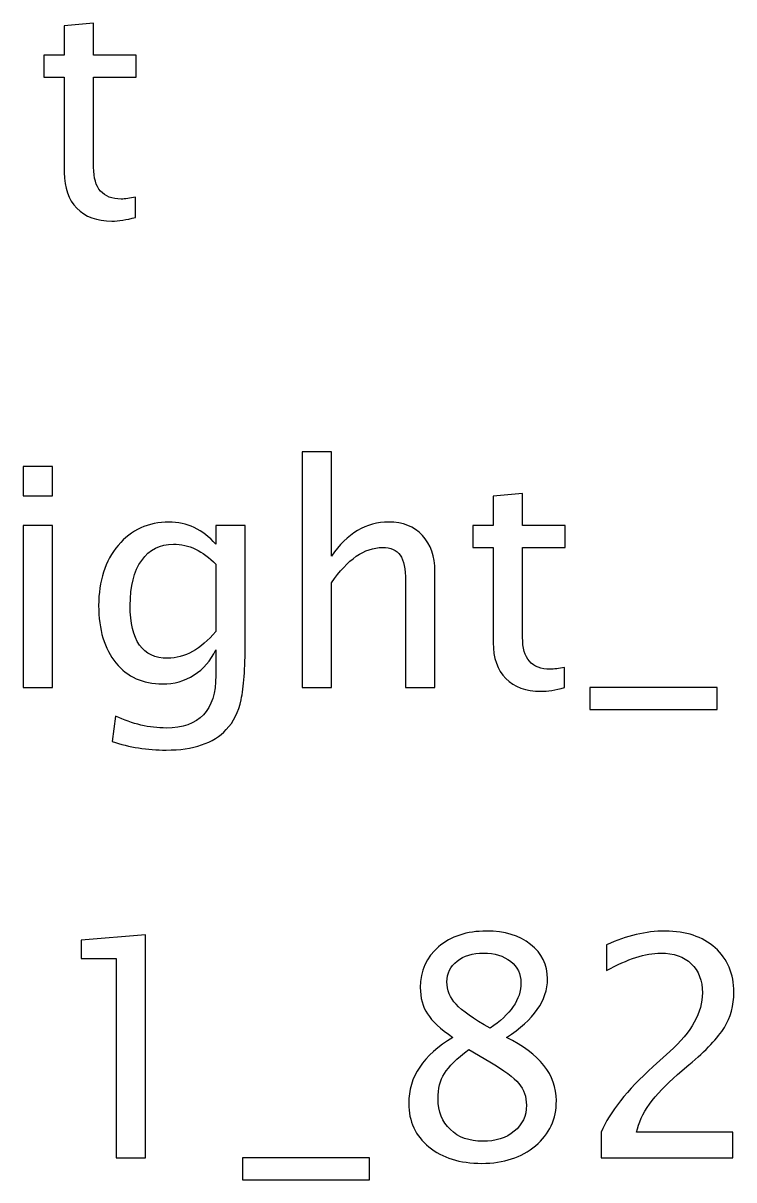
# Model space of a CAD drawing. Header units: centimetres. Extents: x -70 to 51, y -60 to 73.
# Drawn here: x -35.87 to -29.96, y 14.78 to 24.38 of the extents above; entities that cross this region are included whole.
import ezdxf

# ---------------------------------------------------------------- set-up
doc = ezdxf.new("R2010")
doc.units = ezdxf.units.CM
doc.header["$MEASUREMENT"] = 0
doc.layers.add('Layer 1', color=7, linetype='Continuous')

msp = doc.modelspace()

# ---------------------------------------------------------------- linework, layer by layer
at = {"layer": 'Layer 1'}
for points, knots in [([(-34.9319, 22.76773), (-35.00725, 22.74699), (-35.07287, 22.73683), (-35.12833, 22.73683), (-35.12833, 22.73683), (-35.25279, 22.73683), (-35.34973, 22.77239), (-35.41916, 22.84351), (-35.41916, 22.84351), (-35.48901, 22.91463), (-35.52372, 23.01327), (-35.52372, 23.13984), (-35.52372, 23.13984), (-35.52372, 23.13984), (-35.52372, 23.93063), (-35.52372, 23.93063), (-35.52372, 23.93063), (-35.52372, 23.93063), (-35.69221, 23.93063), (-35.69221, 23.93063), (-35.69221, 23.93063), (-35.69221, 23.93063), (-35.69221, 24.11351), (-35.69221, 24.11351), (-35.69221, 24.11351), (-35.69221, 24.11351), (-35.52372, 24.11351), (-35.52372, 24.11351), (-35.52372, 24.11351), (-35.52372, 24.11351), (-35.52372, 24.35693), (-35.52372, 24.35693), (-35.52372, 24.35693), (-35.52372, 24.35693), (-35.27988, 24.38021), (-35.27988, 24.38021), (-35.27988, 24.38021), (-35.27988, 24.38021), (-35.27988, 24.11351), (-35.27988, 24.11351), (-35.27988, 24.11351), (-35.27988, 24.11351), (-34.92682, 24.11351), (-34.92682, 24.11351), (-34.92682, 24.11351), (-34.92682, 24.11351), (-34.92682, 23.93063), (-34.92682, 23.93063), (-34.92682, 23.93063), (-34.92682, 23.93063), (-35.27988, 23.93063), (-35.27988, 23.93063), (-35.27988, 23.93063), (-35.27988, 23.93063), (-35.27988, 23.18387), (-35.27988, 23.18387), (-35.27988, 23.18387), (-35.27988, 23.00776), (-35.20326, 22.91971), (-35.05043, 22.91971), (-35.05043, 22.91971), (-35.01784, 22.91971), (-34.97847, 22.92521), (-34.9319, 22.9358), (-34.9319, 22.9358), (-34.9319, 22.9358), (-34.9319, 22.76773), (-34.9319, 22.76773)], [0, 0, 0, 0, 0.0555556, 0.0555556, 0.0555556, 0.0555556, 0.1111111, 0.1111111, 0.1111111, 0.1111111, 0.1666667, 0.1666667, 0.1666667, 0.1666667, 0.2222222, 0.2222222, 0.2222222, 0.2222222, 0.2777778, 0.2777778, 0.2777778, 0.2777778, 0.3333333, 0.3333333, 0.3333333, 0.3333333, 0.3888889, 0.3888889, 0.3888889, 0.3888889, 0.4444444, 0.4444444, 0.4444444, 0.4444444, 0.5, 0.5, 0.5, 0.5, 0.5555556, 0.5555556, 0.5555556, 0.5555556, 0.6111111, 0.6111111, 0.6111111, 0.6111111, 0.6666667, 0.6666667, 0.6666667, 0.6666667, 0.7222222, 0.7222222, 0.7222222, 0.7222222, 0.7777778, 0.7777778, 0.7777778, 0.7777778, 0.8333333, 0.8333333, 0.8333333, 0.8333333, 0.8888889, 0.8888889, 0.8888889, 0.8888889, 1, 1, 1, 1]), ([(-33.5476, 18.86418), (-33.5476, 18.86418), (-33.5476, 20.82252), (-33.5476, 20.82252), (-33.5476, 20.82252), (-33.5476, 20.82252), (-33.30376, 20.82252), (-33.30376, 20.82252), (-33.30376, 20.82252), (-33.30376, 20.82252), (-33.30376, 19.95596), (-33.30376, 19.95596), (-33.30376, 19.95596), (-33.17464, 20.14434), (-33.01632, 20.23832), (-32.8292, 20.23832), (-32.8292, 20.23832), (-32.71152, 20.23832), (-32.61796, 20.20149), (-32.54896, 20.12741), (-32.54896, 20.12741), (-32.47995, 20.05375), (-32.44524, 19.95426), (-32.44524, 19.8298), (-32.44524, 19.8298), (-32.44524, 19.8298), (-32.44524, 18.86418), (-32.44524, 18.86418), (-32.44524, 18.86418), (-32.44524, 18.86418), (-32.68908, 18.86418), (-32.68908, 18.86418), (-32.68908, 18.86418), (-32.68908, 18.86418), (-32.68908, 19.75022), (-32.68908, 19.75022), (-32.68908, 19.75022), (-32.68908, 19.85012), (-32.7039, 19.92124), (-32.73311, 19.96358), (-32.73311, 19.96358), (-32.76274, 20.00633), (-32.81142, 20.0275), (-32.87958, 20.0275), (-32.87958, 20.0275), (-33.02944, 20.0275), (-33.17083, 19.92971), (-33.30376, 19.73413), (-33.30376, 19.73413), (-33.30376, 19.73413), (-33.30376, 18.86418), (-33.30376, 18.86418), (-33.30376, 18.86418), (-33.30376, 18.86418), (-33.5476, 18.86418), (-33.5476, 18.86418)], [0, 0, 0, 0, 0.0666667, 0.0666667, 0.0666667, 0.0666667, 0.1333333, 0.1333333, 0.1333333, 0.1333333, 0.2, 0.2, 0.2, 0.2, 0.2666667, 0.2666667, 0.2666667, 0.2666667, 0.3333333, 0.3333333, 0.3333333, 0.3333333, 0.4, 0.4, 0.4, 0.4, 0.4666667, 0.4666667, 0.4666667, 0.4666667, 0.5333333, 0.5333333, 0.5333333, 0.5333333, 0.6, 0.6, 0.6, 0.6, 0.6666667, 0.6666667, 0.6666667, 0.6666667, 0.7333333, 0.7333333, 0.7333333, 0.7333333, 0.8, 0.8, 0.8, 0.8, 0.8666667, 0.8666667, 0.8666667, 0.8666667, 1, 1, 1, 1]), ([(-35.86535, 20.45676), (-35.86535, 20.45676), (-35.86535, 20.7006), (-35.86535, 20.7006), (-35.86535, 20.7006), (-35.86535, 20.7006), (-35.62151, 20.7006), (-35.62151, 20.7006), (-35.62151, 20.7006), (-35.62151, 20.7006), (-35.62151, 20.45676), (-35.62151, 20.45676), (-35.62151, 20.45676), (-35.62151, 20.45676), (-35.86535, 20.45676), (-35.86535, 20.45676)], [0, 0, 0, 0, 0.2, 0.2, 0.2, 0.2, 0.4, 0.4, 0.4, 0.4, 0.6, 0.6, 0.6, 0.6, 1, 1, 1, 1]), ([(-31.36913, 18.8646), (-31.44448, 18.84386), (-31.5101, 18.8337), (-31.56556, 18.8337), (-31.56556, 18.8337), (-31.69002, 18.8337), (-31.78696, 18.86926), (-31.85639, 18.94038), (-31.85639, 18.94038), (-31.92624, 19.0115), (-31.96095, 19.11014), (-31.96095, 19.23671), (-31.96095, 19.23671), (-31.96095, 19.23671), (-31.96095, 20.0275), (-31.96095, 20.0275), (-31.96095, 20.0275), (-31.96095, 20.0275), (-32.12944, 20.0275), (-32.12944, 20.0275), (-32.12944, 20.0275), (-32.12944, 20.0275), (-32.12944, 20.21038), (-32.12944, 20.21038), (-32.12944, 20.21038), (-32.12944, 20.21038), (-31.96095, 20.21038), (-31.96095, 20.21038), (-31.96095, 20.21038), (-31.96095, 20.21038), (-31.96095, 20.4538), (-31.96095, 20.4538), (-31.96095, 20.4538), (-31.96095, 20.4538), (-31.71711, 20.47708), (-31.71711, 20.47708), (-31.71711, 20.47708), (-31.71711, 20.47708), (-31.71711, 20.21038), (-31.71711, 20.21038), (-31.71711, 20.21038), (-31.71711, 20.21038), (-31.36405, 20.21038), (-31.36405, 20.21038), (-31.36405, 20.21038), (-31.36405, 20.21038), (-31.36405, 20.0275), (-31.36405, 20.0275), (-31.36405, 20.0275), (-31.36405, 20.0275), (-31.71711, 20.0275), (-31.71711, 20.0275), (-31.71711, 20.0275), (-31.71711, 20.0275), (-31.71711, 19.28074), (-31.71711, 19.28074), (-31.71711, 19.28074), (-31.71711, 19.10463), (-31.64049, 19.01658), (-31.48766, 19.01658), (-31.48766, 19.01658), (-31.45507, 19.01658), (-31.4157, 19.02208), (-31.36913, 19.03267), (-31.36913, 19.03267), (-31.36913, 19.03267), (-31.36913, 18.8646), (-31.36913, 18.8646)], [0, 0, 0, 0, 0.0555556, 0.0555556, 0.0555556, 0.0555556, 0.1111111, 0.1111111, 0.1111111, 0.1111111, 0.1666667, 0.1666667, 0.1666667, 0.1666667, 0.2222222, 0.2222222, 0.2222222, 0.2222222, 0.2777778, 0.2777778, 0.2777778, 0.2777778, 0.3333333, 0.3333333, 0.3333333, 0.3333333, 0.3888889, 0.3888889, 0.3888889, 0.3888889, 0.4444444, 0.4444444, 0.4444444, 0.4444444, 0.5, 0.5, 0.5, 0.5, 0.5555556, 0.5555556, 0.5555556, 0.5555556, 0.6111111, 0.6111111, 0.6111111, 0.6111111, 0.6666667, 0.6666667, 0.6666667, 0.6666667, 0.7222222, 0.7222222, 0.7222222, 0.7222222, 0.7777778, 0.7777778, 0.7777778, 0.7777778, 0.8333333, 0.8333333, 0.8333333, 0.8333333, 0.8888889, 0.8888889, 0.8888889, 0.8888889, 1, 1, 1, 1]), ([(-35.86535, 18.86418), (-35.86535, 18.86418), (-35.86535, 20.21038), (-35.86535, 20.21038), (-35.86535, 20.21038), (-35.86535, 20.21038), (-35.62151, 20.21038), (-35.62151, 20.21038), (-35.62151, 20.21038), (-35.62151, 20.21038), (-35.62151, 18.86418), (-35.62151, 18.86418), (-35.62151, 18.86418), (-35.62151, 18.86418), (-35.86535, 18.86418), (-35.86535, 18.86418)], [0, 0, 0, 0, 0.2, 0.2, 0.2, 0.2, 0.4, 0.4, 0.4, 0.4, 0.6, 0.6, 0.6, 0.6, 1, 1, 1, 1]), ([(-35.12621, 18.41714), (-35.12621, 18.41714), (-35.09742, 18.62796), (-35.09742, 18.62796), (-35.09742, 18.62796), (-34.95603, 18.56192), (-34.81591, 18.5289), (-34.67748, 18.5289), (-34.67748, 18.5289), (-34.40273, 18.5289), (-34.26515, 18.67453), (-34.26515, 18.96536), (-34.26515, 18.96536), (-34.26515, 18.96536), (-34.26515, 19.17702), (-34.26515, 19.17702), (-34.26515, 19.17702), (-34.30748, 19.0877), (-34.3676, 19.0187), (-34.44591, 18.96917), (-34.44591, 18.96917), (-34.52423, 18.91964), (-34.61144, 18.89466), (-34.70753, 18.89466), (-34.70753, 18.89466), (-34.87052, 18.89466), (-34.99963, 18.95308), (-35.09488, 19.06992), (-35.09488, 19.06992), (-35.19013, 19.18676), (-35.23797, 19.34509), (-35.23797, 19.5449), (-35.23797, 19.5449), (-35.23797, 19.74937), (-35.18378, 19.91616), (-35.07541, 20.04528), (-35.07541, 20.04528), (-34.96661, 20.17397), (-34.82649, 20.23832), (-34.65419, 20.23832), (-34.65419, 20.23832), (-34.50349, 20.23832), (-34.37352, 20.17736), (-34.26515, 20.05502), (-34.26515, 20.05502), (-34.26515, 20.05502), (-34.26515, 20.21038), (-34.26515, 20.21038), (-34.26515, 20.21038), (-34.26515, 20.21038), (-34.02131, 20.21038), (-34.02131, 20.21038), (-34.02131, 20.21038), (-34.02131, 20.21038), (-34.02131, 19.23163), (-34.02131, 19.23163), (-34.02131, 19.23163), (-34.02131, 19.02124), (-34.03232, 18.86545), (-34.05433, 18.76427), (-34.05433, 18.76427), (-34.07592, 18.6631), (-34.11741, 18.58012), (-34.17752, 18.51578), (-34.17752, 18.51578), (-34.2842, 18.40275), (-34.45099, 18.34602), (-34.67748, 18.34602), (-34.67748, 18.34602), (-34.83284, 18.34602), (-34.98228, 18.36973), (-35.12621, 18.41714)], [0, 0, 0, 0, 0.0526316, 0.0526316, 0.0526316, 0.0526316, 0.1052632, 0.1052632, 0.1052632, 0.1052632, 0.1578947, 0.1578947, 0.1578947, 0.1578947, 0.2105263, 0.2105263, 0.2105263, 0.2105263, 0.2631579, 0.2631579, 0.2631579, 0.2631579, 0.3157895, 0.3157895, 0.3157895, 0.3157895, 0.3684211, 0.3684211, 0.3684211, 0.3684211, 0.4210526, 0.4210526, 0.4210526, 0.4210526, 0.4736842, 0.4736842, 0.4736842, 0.4736842, 0.5263158, 0.5263158, 0.5263158, 0.5263158, 0.5789474, 0.5789474, 0.5789474, 0.5789474, 0.6315789, 0.6315789, 0.6315789, 0.6315789, 0.6842105, 0.6842105, 0.6842105, 0.6842105, 0.7368421, 0.7368421, 0.7368421, 0.7368421, 0.7894737, 0.7894737, 0.7894737, 0.7894737, 0.8421053, 0.8421053, 0.8421053, 0.8421053, 0.8947368, 0.8947368, 0.8947368, 0.8947368, 1, 1, 1, 1]), ([(-34.26515, 19.32985), (-34.26515, 19.32985), (-34.26515, 19.88822), (-34.26515, 19.88822), (-34.26515, 19.88822), (-34.37268, 19.99956), (-34.48994, 20.05544), (-34.61652, 20.05544), (-34.61652, 20.05544), (-34.72912, 20.05544), (-34.81718, 20.01057), (-34.88068, 19.9204), (-34.88068, 19.9204), (-34.9446, 19.83065), (-34.97635, 19.70577), (-34.97635, 19.54659), (-34.97635, 19.54659), (-34.97635, 19.25407), (-34.87263, 19.10802), (-34.66478, 19.10802), (-34.66478, 19.10802), (-34.52338, 19.10802), (-34.39003, 19.1821), (-34.26515, 19.32985)], [0, 0, 0, 0, 0.1428571, 0.1428571, 0.1428571, 0.1428571, 0.2857143, 0.2857143, 0.2857143, 0.2857143, 0.4285714, 0.4285714, 0.4285714, 0.4285714, 0.5714286, 0.5714286, 0.5714286, 0.5714286, 0.7142857, 0.7142857, 0.7142857, 0.7142857, 1, 1, 1, 1]), ([(-31.15831, 18.6813), (-31.15831, 18.6813), (-31.15831, 18.86418), (-31.15831, 18.86418), (-31.15831, 18.86418), (-31.15831, 18.86418), (-30.10167, 18.86418), (-30.10167, 18.86418), (-30.10167, 18.86418), (-30.10167, 18.86418), (-30.10167, 18.6813), (-30.10167, 18.6813), (-30.10167, 18.6813), (-30.10167, 18.6813), (-31.15831, 18.6813), (-31.15831, 18.6813)], [0, 0, 0, 0, 0.2, 0.2, 0.2, 0.2, 0.4, 0.4, 0.4, 0.4, 0.6, 0.6, 0.6, 0.6, 1, 1, 1, 1]), ([(-35.09192, 14.96105), (-35.09192, 14.96105), (-35.09192, 16.61459), (-35.09192, 16.61459), (-35.09192, 16.61459), (-35.09192, 16.61459), (-35.38402, 16.61459), (-35.38402, 16.61459), (-35.38402, 16.61459), (-35.38402, 16.61459), (-35.38402, 16.76699), (-35.38402, 16.76699), (-35.38402, 16.76699), (-35.38402, 16.76699), (-34.84808, 16.81271), (-34.84808, 16.81271), (-34.84808, 16.81271), (-34.84808, 16.81271), (-34.84808, 14.96105), (-34.84808, 14.96105), (-34.84808, 14.96105), (-34.84808, 14.96105), (-35.09192, 14.96105), (-35.09192, 14.96105)], [0, 0, 0, 0, 0.1428571, 0.1428571, 0.1428571, 0.1428571, 0.2857143, 0.2857143, 0.2857143, 0.2857143, 0.4285714, 0.4285714, 0.4285714, 0.4285714, 0.5714286, 0.5714286, 0.5714286, 0.5714286, 0.7142857, 0.7142857, 0.7142857, 0.7142857, 1, 1, 1, 1]), ([(-32.29707, 15.96054), (-32.39782, 16.03081), (-32.4681, 16.09601), (-32.50747, 16.15654), (-32.50747, 16.15654), (-32.54684, 16.21666), (-32.56631, 16.28947), (-32.56631, 16.37456), (-32.56631, 16.37456), (-32.56631, 16.51341), (-32.51551, 16.62644), (-32.41433, 16.71323), (-32.41433, 16.71323), (-32.31273, 16.80001), (-32.18023, 16.84319), (-32.01682, 16.84319), (-32.01682, 16.84319), (-31.86612, 16.84319), (-31.74377, 16.80636), (-31.65022, 16.7327), (-31.65022, 16.7327), (-31.55666, 16.65946), (-31.50967, 16.56379), (-31.50967, 16.44653), (-31.50967, 16.44653), (-31.50967, 16.26873), (-31.62355, 16.10659), (-31.85088, 15.96054), (-31.85088, 15.96054), (-31.57444, 15.82507), (-31.43601, 15.65024), (-31.43601, 15.43603), (-31.43601, 15.43603), (-31.43601, 15.28321), (-31.49401, 15.15832), (-31.60958, 15.06096), (-31.60958, 15.06096), (-31.72515, 14.96401), (-31.87374, 14.91533), (-32.05577, 14.91533), (-32.05577, 14.91533), (-32.23738, 14.91533), (-32.38385, 14.96105), (-32.49561, 15.05249), (-32.49561, 15.05249), (-32.60695, 15.14351), (-32.66283, 15.26373), (-32.66283, 15.41232), (-32.66283, 15.41232), (-32.66283, 15.63246), (-32.54091, 15.81491), (-32.29707, 15.96054)], [0, 0, 0, 0, 0.0714286, 0.0714286, 0.0714286, 0.0714286, 0.1428571, 0.1428571, 0.1428571, 0.1428571, 0.2142857, 0.2142857, 0.2142857, 0.2142857, 0.2857143, 0.2857143, 0.2857143, 0.2857143, 0.3571429, 0.3571429, 0.3571429, 0.3571429, 0.4285714, 0.4285714, 0.4285714, 0.4285714, 0.5, 0.5, 0.5, 0.5, 0.5714286, 0.5714286, 0.5714286, 0.5714286, 0.6428571, 0.6428571, 0.6428571, 0.6428571, 0.7142857, 0.7142857, 0.7142857, 0.7142857, 0.7857143, 0.7857143, 0.7857143, 0.7857143, 0.8571429, 0.8571429, 0.8571429, 0.8571429, 1, 1, 1, 1]), ([(-31.06432, 14.96105), (-31.06432, 14.96105), (-31.06432, 15.17441), (-31.06432, 15.17441), (-31.06432, 15.17441), (-30.9932, 15.34078), (-30.84969, 15.52239), (-30.63337, 15.71839), (-30.63337, 15.71839), (-30.63337, 15.71839), (-30.49367, 15.8437), (-30.49367, 15.8437), (-30.49367, 15.8437), (-30.31375, 16.00711), (-30.22358, 16.16882), (-30.22358, 16.32969), (-30.22358, 16.32969), (-30.22358, 16.43256), (-30.25448, 16.51299), (-30.31587, 16.57183), (-30.31587, 16.57183), (-30.37725, 16.63068), (-30.46234, 16.66031), (-30.57029, 16.66031), (-30.57029, 16.66031), (-30.69644, 16.66031), (-30.84588, 16.61205), (-31.0186, 16.51553), (-31.0186, 16.51553), (-31.0186, 16.51553), (-31.0186, 16.72889), (-31.0186, 16.72889), (-31.0186, 16.72889), (-30.85562, 16.80509), (-30.69348, 16.84319), (-30.53177, 16.84319), (-30.53177, 16.84319), (-30.35989, 16.84319), (-30.22189, 16.79705), (-30.11775, 16.70434), (-30.11775, 16.70434), (-30.01403, 16.61163), (-29.96196, 16.48886), (-29.96196, 16.33561), (-29.96196, 16.33561), (-29.96196, 16.22555), (-29.98821, 16.12776), (-30.0407, 16.04267), (-30.0407, 16.04267), (-30.09362, 15.95715), (-30.19141, 15.85386), (-30.33492, 15.73194), (-30.33492, 15.73194), (-30.33492, 15.73194), (-30.42932, 15.65151), (-30.42932, 15.65151), (-30.42932, 15.65151), (-30.62575, 15.48514), (-30.7392, 15.32596), (-30.76968, 15.17441), (-30.76968, 15.17441), (-30.76968, 15.17441), (-29.96958, 15.17441), (-29.96958, 15.17441), (-29.96958, 15.17441), (-29.96958, 15.17441), (-29.96958, 14.96105), (-29.96958, 14.96105), (-29.96958, 14.96105), (-29.96958, 14.96105), (-31.06432, 14.96105), (-31.06432, 14.96105)], [0, 0, 0, 0, 0.0526316, 0.0526316, 0.0526316, 0.0526316, 0.1052632, 0.1052632, 0.1052632, 0.1052632, 0.1578947, 0.1578947, 0.1578947, 0.1578947, 0.2105263, 0.2105263, 0.2105263, 0.2105263, 0.2631579, 0.2631579, 0.2631579, 0.2631579, 0.3157895, 0.3157895, 0.3157895, 0.3157895, 0.3684211, 0.3684211, 0.3684211, 0.3684211, 0.4210526, 0.4210526, 0.4210526, 0.4210526, 0.4736842, 0.4736842, 0.4736842, 0.4736842, 0.5263158, 0.5263158, 0.5263158, 0.5263158, 0.5789474, 0.5789474, 0.5789474, 0.5789474, 0.6315789, 0.6315789, 0.6315789, 0.6315789, 0.6842105, 0.6842105, 0.6842105, 0.6842105, 0.7368421, 0.7368421, 0.7368421, 0.7368421, 0.7894737, 0.7894737, 0.7894737, 0.7894737, 0.8421053, 0.8421053, 0.8421053, 0.8421053, 0.8947368, 0.8947368, 0.8947368, 0.8947368, 1, 1, 1, 1]), ([(-31.98719, 16.03716), (-31.81616, 16.15019), (-31.73065, 16.2755), (-31.73065, 16.41393), (-31.73065, 16.41393), (-31.73065, 16.48801), (-31.75944, 16.54728), (-31.81659, 16.59258), (-31.81659, 16.59258), (-31.87416, 16.63787), (-31.94909, 16.66031), (-32.0418, 16.66031), (-32.0418, 16.66031), (-32.13155, 16.66031), (-32.20478, 16.6383), (-32.26109, 16.59385), (-32.26109, 16.59385), (-32.31739, 16.5494), (-32.34533, 16.49225), (-32.34533, 16.42155), (-32.34533, 16.42155), (-32.34533, 16.35297), (-32.31993, 16.29116), (-32.26913, 16.23613), (-32.26913, 16.23613), (-32.21833, 16.18152), (-32.12435, 16.11506), (-31.98719, 16.03716)], [0, 0, 0, 0, 0.125, 0.125, 0.125, 0.125, 0.25, 0.25, 0.25, 0.25, 0.375, 0.375, 0.375, 0.375, 0.5, 0.5, 0.5, 0.5, 0.625, 0.625, 0.625, 0.625, 0.75, 0.75, 0.75, 0.75, 1, 1, 1, 1]), ([(-32.16414, 15.86148), (-32.2632, 15.78528), (-32.33051, 15.71882), (-32.36607, 15.66209), (-32.36607, 15.66209), (-32.40121, 15.60536), (-32.41899, 15.53509), (-32.41899, 15.45042), (-32.41899, 15.45042), (-32.41899, 15.34544), (-32.38512, 15.26035), (-32.31697, 15.19558), (-32.31697, 15.19558), (-32.24881, 15.13081), (-32.15949, 15.09821), (-32.04815, 15.09821), (-32.04815, 15.09821), (-31.94105, 15.09821), (-31.85384, 15.12573), (-31.78653, 15.18118), (-31.78653, 15.18118), (-31.7188, 15.23664), (-31.68493, 15.30861), (-31.68493, 15.39708), (-31.68493, 15.39708), (-31.68493, 15.4682), (-31.70567, 15.52874), (-31.74758, 15.57785), (-31.74758, 15.57785), (-31.78949, 15.62695), (-31.87035, 15.68707), (-31.99015, 15.75819), (-31.99015, 15.75819), (-31.99015, 15.75819), (-32.16414, 15.86148), (-32.16414, 15.86148)], [0, 0, 0, 0, 0.1, 0.1, 0.1, 0.1, 0.2, 0.2, 0.2, 0.2, 0.3, 0.3, 0.3, 0.3, 0.4, 0.4, 0.4, 0.4, 0.5, 0.5, 0.5, 0.5, 0.6, 0.6, 0.6, 0.6, 0.7, 0.7, 0.7, 0.7, 0.8, 0.8, 0.8, 0.8, 1, 1, 1, 1]), ([(-34.04459, 14.77817), (-34.04459, 14.77817), (-34.04459, 14.96105), (-34.04459, 14.96105), (-34.04459, 14.96105), (-34.04459, 14.96105), (-32.98795, 14.96105), (-32.98795, 14.96105), (-32.98795, 14.96105), (-32.98795, 14.96105), (-32.98795, 14.77817), (-32.98795, 14.77817), (-32.98795, 14.77817), (-32.98795, 14.77817), (-34.04459, 14.77817), (-34.04459, 14.77817)], [0, 0, 0, 0, 0.2, 0.2, 0.2, 0.2, 0.4, 0.4, 0.4, 0.4, 0.6, 0.6, 0.6, 0.6, 1, 1, 1, 1])]:
    msp.add_open_spline(points, degree=3, knots=knots, dxfattribs=at)

doc.saveas('drawing.dxf')
